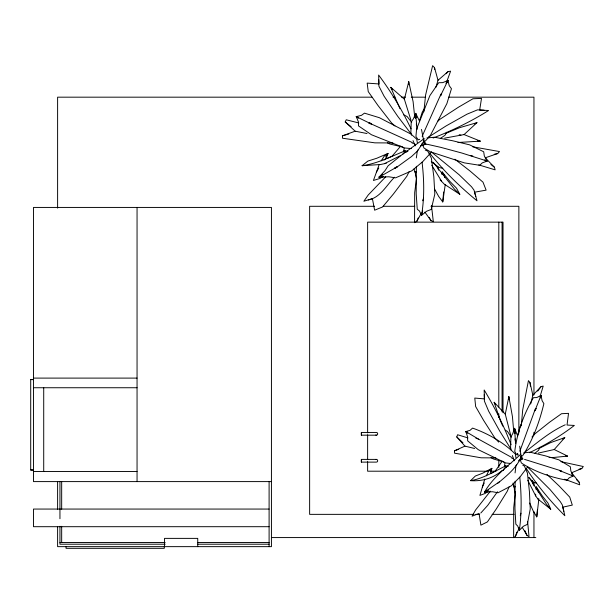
<?xml version="1.0" encoding="UTF-8"?>
<svg xmlns="http://www.w3.org/2000/svg" width="614" height="614" viewBox="0 0 614 614"><rect width="100%" height="100%" fill="white"/><g stroke="black" fill="none" stroke-linecap="round" stroke-linejoin="round"><path stroke-width="0.92" d="M508.814 399.461L508.86 396.675L505.276 414.166L494.155 402.293L500.564 421.189L502.766 426.124M408.686 84.517L408.74 81.723L404.373 99.215L410.912 120.098M522.798 465.22L524.433 466.049L527.426 473.141L529.429 491.645L530.25 508.991L527.311 524.394L523.573 526.152L519.36 530.281C521.8 512.682 521.493 494.8 519.782 477.147M425.233 150.062L427.728 151.098L431.381 158.189L433.822 176.694L434.827 194.039L431.235 209.443L426.684 211.201L421.542 215.337C424.52 197.792 424.151 179.818 422.064 162.203M514.332 433.461L514.586 428.319L517.686 436.047M521.286 425.886L522.706 409.86L528.447 380.626L529.982 382.553L532.86 395.232L530.673 404.004M415.409 118.51L415.716 113.367L419.508 121.096M423.821 111.894L425.625 94.917L432.624 65.675L434.497 67.601L438.005 80.28L435.84 87.411M536.053 489.442L536.268 486.902L542.607 496.396L548.01 503.112L550.75 509.244L537.979 499.09L535.669 495.912L527.748 480.232M529.644 503.035L533.382 511.339L536.759 516.888L537.434 509.735M441.903 174.491L442.164 171.951L449.893 181.445L456.486 188.16L459.832 194.293L444.244 184.139L440.069 179.787M434.543 188.92L438.642 196.396L442.763 201.937L443.623 191.99M536.759 516.888L538.77 499.681M515.077 472.903L515.921 465.88L516.673 464.568M515.468 491.622L513.734 507.601L513.626 537.664L515.491 536.237L519.252 528.032M442.763 201.937L445.211 184.73M416.323 157.952L417.351 150.937L418.264 149.624M416.637 177.615L414.688 192.65L414.55 222.713L416.822 221.286L421.411 213.081M521.386 458.136L523.036 458.965M515.115 481.215L514.969 508.699L515.844 524.172L517.717 526.037L519.36 530.281L519.736 528.554M424.013 143.192L426.024 144.014M540.443 397.956L541.018 395.416L536.728 397.573L533.413 397.672C523.911 413.92 516.957 432.77 514.762 451.451L516.643 454.774M535.308 408.947L519.858 451.267M517.763 435.318L519.958 427.052L521.547 423.79M520.281 515.714L520.948 513.189M416.369 166.264L416.192 193.748L417.259 209.228L419.539 211.093L421.542 215.337L422.701 211.016M447.491 82.161L447.959 80.472L442.725 82.629L438.688 82.721L429.869 95.638L416.607 129.009L415.939 136.508L418.234 139.823L419.715 139.301M440.998 94.003L422.148 136.316M484.776 479.035L479.902 495.406L485.045 493.495L488.046 491.469M540.22 396.03L543.19 386.091L541.041 386.651L532.86 395.232M519.014 460.968L519.505 459.349M490.317 473.501L491.891 468.336L482.681 473.194L475.351 476.027L470.608 480.662C482.243 481.468 493.211 478.214 502.045 470.577M419.6 120.367L422.279 112.101L424.696 108.018M422.67 200.763L423.215 199.082M515.491 536.237L516.873 532.092M515.622 433.284L514.586 428.319L512.728 433.661L510.886 436.961L510.602 447.414L511.193 450.123M379.038 164.982L373.427 180.462L379.69 178.544L383.658 176.348M446.961 81.148L450.607 71.147L447.982 71.7L438.005 80.28M421.419 145.211L422.018 143.584M495.866 457.906L481.084 457.798L454.575 453.178L454.506 450.768L464.951 446.125L456.77 436.945L457.591 434.75L467.891 437.897M520.373 456.34L522.537 455.895C532.829 440.215 539.499 421.879 543.881 403.651L542.078 400.627L541.018 395.416L534.894 410.781L536.298 408.479M416.822 221.286L418.172 217.97M509.06 486.925L507.256 491.269L496.312 508.929L487.386 521.915L480.892 525.147L479.05 513.527L472.059 516.19L475.612 509.965L490.402 491.169M416.776 117.512L415.716 113.367L413.46 118.717L411.211 122.017L410.866 132.47L411.587 135.18M392.891 142.955L374.87 142.847L342.535 138.234L342.451 135.817L355.199 131.181L345.214 121.994L346.219 119.799L358.776 122.953M482.32 487.086L484.277 482.965M540.036 447.176L538.516 450.315L534.963 453.209M423.66 141.243L425.418 140.944L430.353 135.448L446.885 103.605L451.451 88.7L449.241 85.684L447.959 80.472L440.484 95.83L441.627 94.295M409.231 171.475L406.79 176.325L393.436 193.978L382.553 206.972L374.632 210.203L372.391 198.583L363.864 201.238L368.193 195.022L385.715 176.771M521.47 455.972C517.057 467.799 506.819 475.612 497.555 483.502M503.365 470.431L504.662 467.899L506.427 467.17M486.288 475.781L488.775 471.045L491.891 468.336L490.586 470.761M376.374 172.143L378.761 168.021M446.762 132.225L444.904 135.364L440.276 138.449M540.074 397.005L541.018 395.416M424.12 141.028L417.735 150.63M402.776 154.306L403.621 152.955L407.067 151.781M381.217 160.83L384.241 156.094L388.048 153.385L386.129 158.55L383.988 160.1M385.584 157.138L388.048 153.385L376.812 158.243L367.87 161.083L362.091 165.711L380.534 164.514L386.267 163.286M497.463 491.76L487.677 505.422L480.8 513.028M502.244 461.106L495.314 470.992L491.453 473.225M445.887 83.32L447.959 80.472M537.711 391.126L541.041 386.651M527.418 467.124L520.311 476.617L511.362 485.781L498.015 492.796L492.535 491.737L484.477 492.129C493.426 476.694 507.931 466.126 520.887 454.137M564.657 479.235L579.7 484.791L579.117 482.205L571.603 472.757L581.819 468.497L583.3 466.517L560.897 461.659M394.503 177.223C386.444 185.321 380.342 197.67 368.239 199.98M400.75 146.055L392.216 156.04L387.518 158.282M531.985 437.022L534.303 434.344L549.515 422.248L561.511 413.713L568.526 413.36L567.029 425.049L574.343 425.441C560.551 436.086 545.186 445.104 529.468 452.695M538.363 453.078L554.235 449.525L564.788 437.613L550.62 442.617L538.693 448.619M446.178 73.695L447.982 71.7M431.366 152.172L422.708 161.666L411.794 170.838L395.516 177.853L388.831 176.786L379.007 177.177L385.055 170.623L388.125 165.795L401.94 154.759L423.407 139.186L424.857 138.833M478.766 164.897L495.13 169.84L494.416 167.254L485.26 157.806L497.708 153.546L499.52 151.566L472.657 146.784M488.79 490.033L484.477 492.129L486.403 490.195M437.797 121.257L439.77 119.392L458.313 107.297L472.949 98.762L481.499 98.409L479.672 110.106L488.598 110.489C471.199 121.418 452.349 130.559 433.146 137.996M417.236 151.251L411.564 156.524L395.155 168.397M444.713 138.127L464.077 134.573L476.948 122.662L459.663 127.666L445.603 133.461M381.586 176.149L379.007 177.177L382.56 174.246M524.318 452.656C537.342 442.617 550.152 431.573 565.248 424.796M499.55 481.683L484.477 492.129M361.37 432.448L361.377 435.172L376.443 435.172C378.147 435.165 378.07 432.348 376.367 432.448L361.37 432.448L361.385 435.172M428.349 137.214L445.979 126L467.039 114.166L477.5 109.852L484.055 110.19M562.577 439.002L564.788 437.613M400.428 155.626L384.517 163.654M379.007 177.177L397.381 166.732L394.741 167.729M505.775 465.849C494.416 471.406 483.21 478.598 470.608 480.662M474.545 123.898L476.948 122.662M405.347 150.737C391.256 156.417 377.265 163.7 362.091 165.711M361.377 459.402L361.37 462.119L376.367 462.119C378.07 462.219 378.147 459.41 376.443 459.395L361.385 459.395L361.37 462.119M375.783 459.556L376.443 459.395M484.814 159.84L487.148 161.083L482.297 162.871L479.726 165.304L464.368 162.879L430.237 151.773L423.952 147.989L422.701 144.935L425.233 144.09L427.889 144.436L440.722 147.337L461.912 153.047L487.148 161.083L484.323 155.964L483.686 151.788L469.656 144.858L452.764 140.79L434.505 137.221L426.899 137.958M537.979 499.09L538.877 498.775M454.506 450.768L458.75 449.294M510.886 463.509L505.621 462.941L478.26 449.671L467.668 440.86L467.584 436.823L465.819 431.588L470.094 430.299L472.573 428.096C488.053 433.538 503.787 442.571 515.407 454.13L515.898 457.645M342.451 135.817L348.79 134.013M579.04 469.203L581.819 468.497M411.349 148.573L404.795 147.989L371.424 134.727L358.507 125.908L358.407 121.871L356.25 116.637L361.462 115.348L364.486 113.145L379.391 117.704L411.226 134.243L416.722 139.178L417.328 142.694M494.201 154.283L497.708 153.546M515.376 486.787L513.749 487.094L513.051 483.011M416.353 171.889L414.696 172.143L414.02 168.881M523.75 452.902L529.989 452.173L544.956 455.741L558.809 459.809L570.322 466.74L570.843 470.915L573.154 476.034L569.178 477.822L567.067 480.255C551.096 477.362 534.924 471.821 521.34 462.941L520.304 459.886L522.384 459.042L521.24 456.002M518.914 460.646L520.626 460.462M420.613 145.733L423.353 145.487M554.235 449.525L567.574 456.095L552.861 457.553L549.085 457.438M464.077 134.573L480.34 141.143L457.975 142.494M371.977 97.173L57.609 97.173L57.609 208.123M393.06 97.173L394.979 97.173M401.686 97.173L405.524 97.173M411.273 97.173L425.648 97.173M448.65 97.173L533.95 97.173L533.95 394.925M374.601 206.296L309.633 206.296L309.633 514.355L473.97 514.355M383.205 206.296L414.734 206.296M430.974 206.296L518.868 206.296L518.868 433.031M33.494 378.101L137.052 378.101M33.494 379.552L30.7 379.552L30.7 470.017L33.494 470.017L30.7 469.979M30.7 379.598L33.494 379.598M33.494 387.741L137.052 387.741M488.268 471.199L367.625 471.199L367.625 461.621M490.624 471.199L495.928 471.199M33.494 471.475L137.052 471.475M271.434 481.599L33.494 481.599L33.494 207.432L271.434 207.432L271.434 546.644L57.609 546.644L57.609 526.559M269.101 509.06L33.494 509.06L33.494 526.697L269.101 526.697M475.881 514.355L479.703 514.355M492.121 514.355L514.095 514.355M271.434 537.572L535.83 537.572M59.949 542.484L165.158 542.484M197.739 542.484L269.101 542.484M165.204 544.204L59.949 544.204L59.949 526.313M197.739 544.204L269.101 544.204M423.023 142.248L424.834 142.279M511.807 458.29L513.626 458.343M407.942 151.282L403.475 150.875L404.196 148.941L403.889 148.081M376.443 435.172L375.783 435.011M508.308 466.249L504.547 465.826L504.885 463.033M477.654 140.844L480.34 141.143M485.413 160.853L487.148 161.083M565.686 455.834L567.574 456.095M470.946 155.726L472.818 155.994M561.595 470.976L524.563 459.387M355.429 131.227L367.011 133.537M442.832 168.297L439.263 167.568L431.289 161.651M465.143 446.178L474.637 448.489M536.636 483.203L533.888 482.52L528.447 477.462M459.203 134.719L460.884 135.164M402.738 147.068L389.829 144.006L387.411 142.839M358.392 118.187L356.25 116.637L357.939 117.105M368.868 123.345L371.608 124.112L412.094 142.448M503.94 462.012L493.357 458.957L491.039 457.591M467.768 433.307L465.819 431.588L467.553 432.172M475.881 438.196L478.413 439.056L511.615 457.392M412.032 142.955L413.375 143.43M520.833 457.399L522.123 457.96M371.608 124.112L356.25 116.637M424.88 212.099L430.898 220.503L433.315 221.669L431.496 205.606M403.774 114.902L407.059 116.483L411.672 122.286M478.413 439.056L465.819 431.588M505.238 430.115L507.486 431.435L511.27 437.237M522.199 527.219L527.027 535.454L529.015 536.621L527.61 521.47M571.557 474.998L573.154 476.034L559.868 470.677L561.419 471.729M369.313 122.401L370.841 123.537M431.404 151.965L459.072 174.698L471.529 186.763L474 190.087L477.001 200.786C459.671 186.556 443.277 170.585 429.447 152.817M454.874 159.21L470.163 171.114L482.995 182.174L486.119 190.14L474.469 192.22L475.804 196.388M345.214 121.994L351.108 126.691M490.931 164.445L494.416 167.254M462.948 442.786L456.77 436.945M399.96 108.709L390.803 87.349L404.373 99.215M394.948 125.954L391.571 122.938L377.971 105.47L368.239 91.601L367.172 83.113L378.976 83.949L378.615 75.023C391.11 91.732 402.055 109.967 411.05 128.848M527.449 466.916L550.136 489.65L560.344 501.707L562.37 505.038L564.842 515.737C550.528 501.431 537.311 485.59 526.321 468.52M546.951 474.407L559.224 486.065L569.754 497.125L572.309 505.092L562.754 507.172L563.852 511.339M459.832 194.293L454.567 189.258L433.246 162.288M576.538 479.672L579.117 482.205M498.66 442.103L494.784 437.889L483.632 420.421L475.65 406.545L474.775 398.064L484.454 398.9L484.162 389.974C494.707 407.259 503.81 425.709 511.063 444.666M550.75 509.244L546.437 504.209L529.214 477.638M410.843 133.537L397.634 116.192L384.088 96.206L378.907 86.137L378.7 79.582M390.803 87.349L392.438 89.606M441.435 180.961L431.772 165.289M510.587 448.489L499.758 431.143L488.644 411.157L484.4 401.088L484.231 394.533M494.155 402.293L495.49 404.557M517.295 453.838L518.055 455.243L517.602 453.5M429.186 217.356L430.898 220.503M423.837 141.059L425.233 144.09M524.932 530.734L527.027 535.454M413.022 140.598L415.194 145.856M414.55 143.392L415.34 145.618M512.368 455.542L514.148 460.799M416.614 178.789L415.509 175.159L415.256 171.697M424.704 141.803L425.218 143.53M505.291 414.227L510.641 435.042M515.545 494.646L514.409 490.11L514.148 485.774M421.488 129.4L424.466 144.827M437.682 166.486L438.48 170.178M408.74 81.723L413.107 101.701L414.772 117.581M416.3 123.967L417.228 129.308M532.43 480.516L533.082 484.2M520.987 455.304L521.762 459.779M508.86 396.675L512.437 416.653L513.734 431.588M515.062 438.918L515.706 443.385M434.497 67.601L434.758 69.374M519.674 446.194L520.833 454.406M520.941 458.205L521.048 459.088M529.982 382.553L530.412 386.099M444.674 177.553L444.482 175.757L442.164 171.951L442.333 173.724M416.676 125.801L415.716 113.367M421.388 213.595L421.542 215.337M538.324 492.505L538.171 490.709L536.268 486.902L536.49 489.765M515.369 440.752L514.586 428.319M519.168 527.679L519.36 530.281M521.048 457.062L521.094 458.013M423.483 198.238L423.568 200.118M535.654 494.132L535.669 495.912M533.95 432.264L533.95 435.134M533.95 482.044L533.95 485.874M533.95 511.723L533.95 537.572M503.027 412.769L503.027 222.145L367.625 222.145L367.625 432.885M502.068 222.145L502.068 411.81M498.806 222.145L498.806 407.021M498.806 413.729L498.806 417.558M498.806 460.661L498.806 467.369M367.625 434.796L367.625 459.702M269.101 481.599L269.101 546.644M197.739 546.644L197.739 538.378L164.521 538.378L164.521 546.644M164.276 546.644L164.276 548.325L66.051 548.325L66.051 546.644M137.052 207.432L137.052 481.599M61.669 481.599L61.669 509.19M61.669 526.313L61.669 542.484M59.949 481.599L59.949 518.723M57.609 481.599L57.609 509.344M43.717 387.741L43.717 471.475"/></g></svg>
